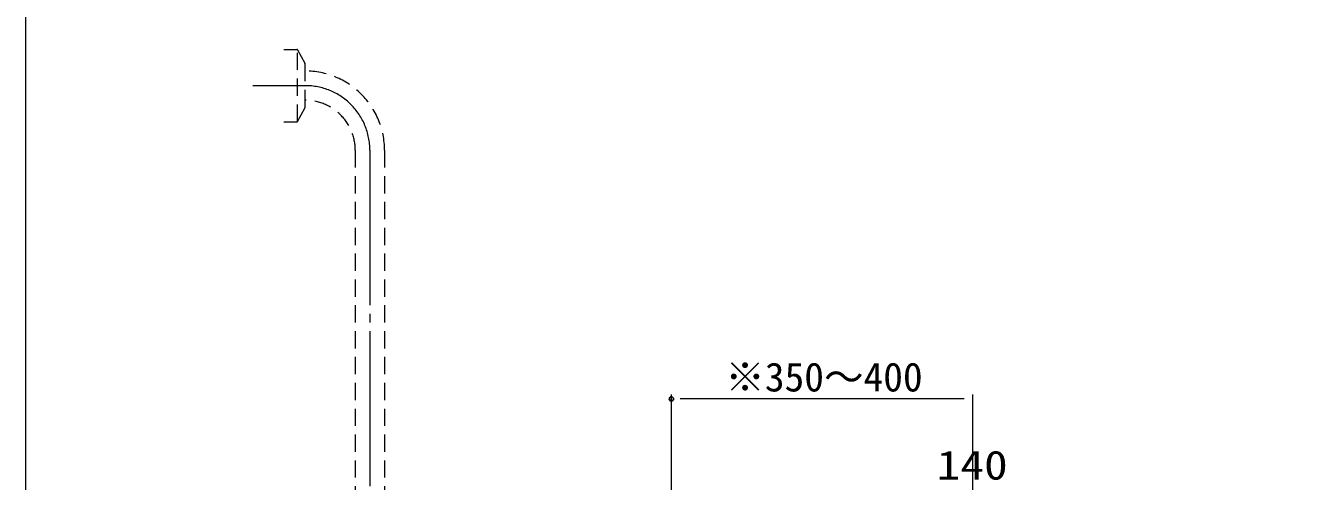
# Model space of a CAD drawing. Units: millimetres, scale not verified. Extents: x -2018 to 1982, y -1385 to 1385.
# Drawn here: x -2018 to -531, y -356 to 173 of the extents above; entities that cross this region are included whole.
import ezdxf
from ezdxf.enums import TextEntityAlignment as Align

# ---------------------------------------------------------------- set-up
doc = ezdxf.new("R2010")
doc.units = ezdxf.units.MM
doc.header["$LTSCALE"] = 10
doc.header["$PDMODE"] = 32
doc.header["$PDSIZE"] = 5
for name, pattern in [('DASHED2', [3, 2, -1]), ('LONG_CHAIN', [21, 18, -1, 1, -1]), ('LONG_DOUBLE_CHAIN', [21.8, 18, -1, 0.6, -0.6, 0.6, -1])]:
    doc.linetypes.add(name, pattern=pattern)
for name, color, linetype, lineweight in [('0-0_zumenwaku', 6, 'Continuous', 9), ('0-3_CENTER', 5, 'LONG_DOUBLE_CHAIN', 9), ('0-5_一般寸法', 1, 'Continuous', 9), ('0-6_0', 7, 'Continuous', 9)]:
    doc.layers.add(name, color=color, linetype=linetype, lineweight=lineweight)
doc.layers.add('0-7_DEFPOINTS', color=7, linetype='Continuous')
doc.styles.add('ＭＳ ゴシック', font='')
doc.styles.get('ＭＳ ゴシック').set_extended_font_data('MS Gothic')

msp = doc.modelspace()

# ---------------------------------------------------------------- linework, layer by layer
at = {"layer": '0-0_zumenwaku'}
msp.add_lwpolyline([(-2018.08, -1385.17), (1981.91, -1385.17), (1981.91, 1384.82), (-2018.08, 1384.82)], close=True, dxfattribs=at)
at = {"layer": '0-3_CENTER', "color": 1, "linetype": 'LONG_CHAIN'}
for p, q in [((-1693.6, 102.95), (-1754.4, 102.95)), ((-1618.4, 27.95), (-1618.4, -633.05))]:
    msp.add_line(p, q, dxfattribs=at)
msp.add_arc((-1693.4, 27.95), 75, 0, 90.15279, dxfattribs=at)
at = {"layer": '0-5_一般寸法'}
for p, q in [((-1268.4, -508.01), (-1268.4, -255.69)), ((-928.4, -260.69), (-1258.4, -260.69)), ((-918.4, -538.49), (-918.4, -255.69))]:
    msp.add_line(p, q, dxfattribs=at)
at = {"layer": '0-6_0', "color": 6, "linetype": 'DASHED2'}
for p, q in [((-1718.4, 144.97), (-1703.2, 144.97)), ((-1702.6, 61.16), (-1702.6, 144.77)), ((-1702.32, 144.45), (-1693.97, 129.14)), ((-1693.6, 78.23), (-1693.6, 127.7)), ((-1702.32, 61.49), (-1693.97, 76.8)), ((-1718.4, 60.97), (-1703.2, 60.97)), ((-1635.4, 27.95), (-1635.4, -562.48)), ((-1601.4, 27.95), (-1601.4, -598.49))]:
    msp.add_line(p, q, dxfattribs=at)
for centre, radius, start, end in [((-1703.2, 143.97), 1, 28.61046, 90), ((-1696.6, 127.7), 3, 0, 28.61046), ((-1693.4, 27.95), 92, 0, 90.12456), ((-1696.6, 78.23), 3, 331.38954, 0), ((-1693.4, 27.95), 58, 0, 90.19757), ((-1703.2, 61.97), 1, 270, 331.38954)]:
    msp.add_arc(centre, radius, start, end, dxfattribs=at)
at = {"layer": '0-7_DEFPOINTS'}
msp.add_point((-1268.4, -260.69), dxfattribs=at)

# ---------------------------------------------------------------- texts
at = {"layer": '0-5_一般寸法', "color": 2, "style": 'ＭＳ ゴシック'}
msp.add_text('※350～400', height=33.65, dxfattribs=at).set_placement((-1205.86, -262.17), align=Align.BOTTOM_LEFT)
at = {"layer": '0-5_一般寸法', "color": 2, "style": 'ＭＳ ゴシック', "width": 1.2}
msp.add_text('140', height=33.65, dxfattribs=at).set_placement((-960.4, -364.47), align=Align.BOTTOM_LEFT)

doc.saveas('drawing.dxf')
